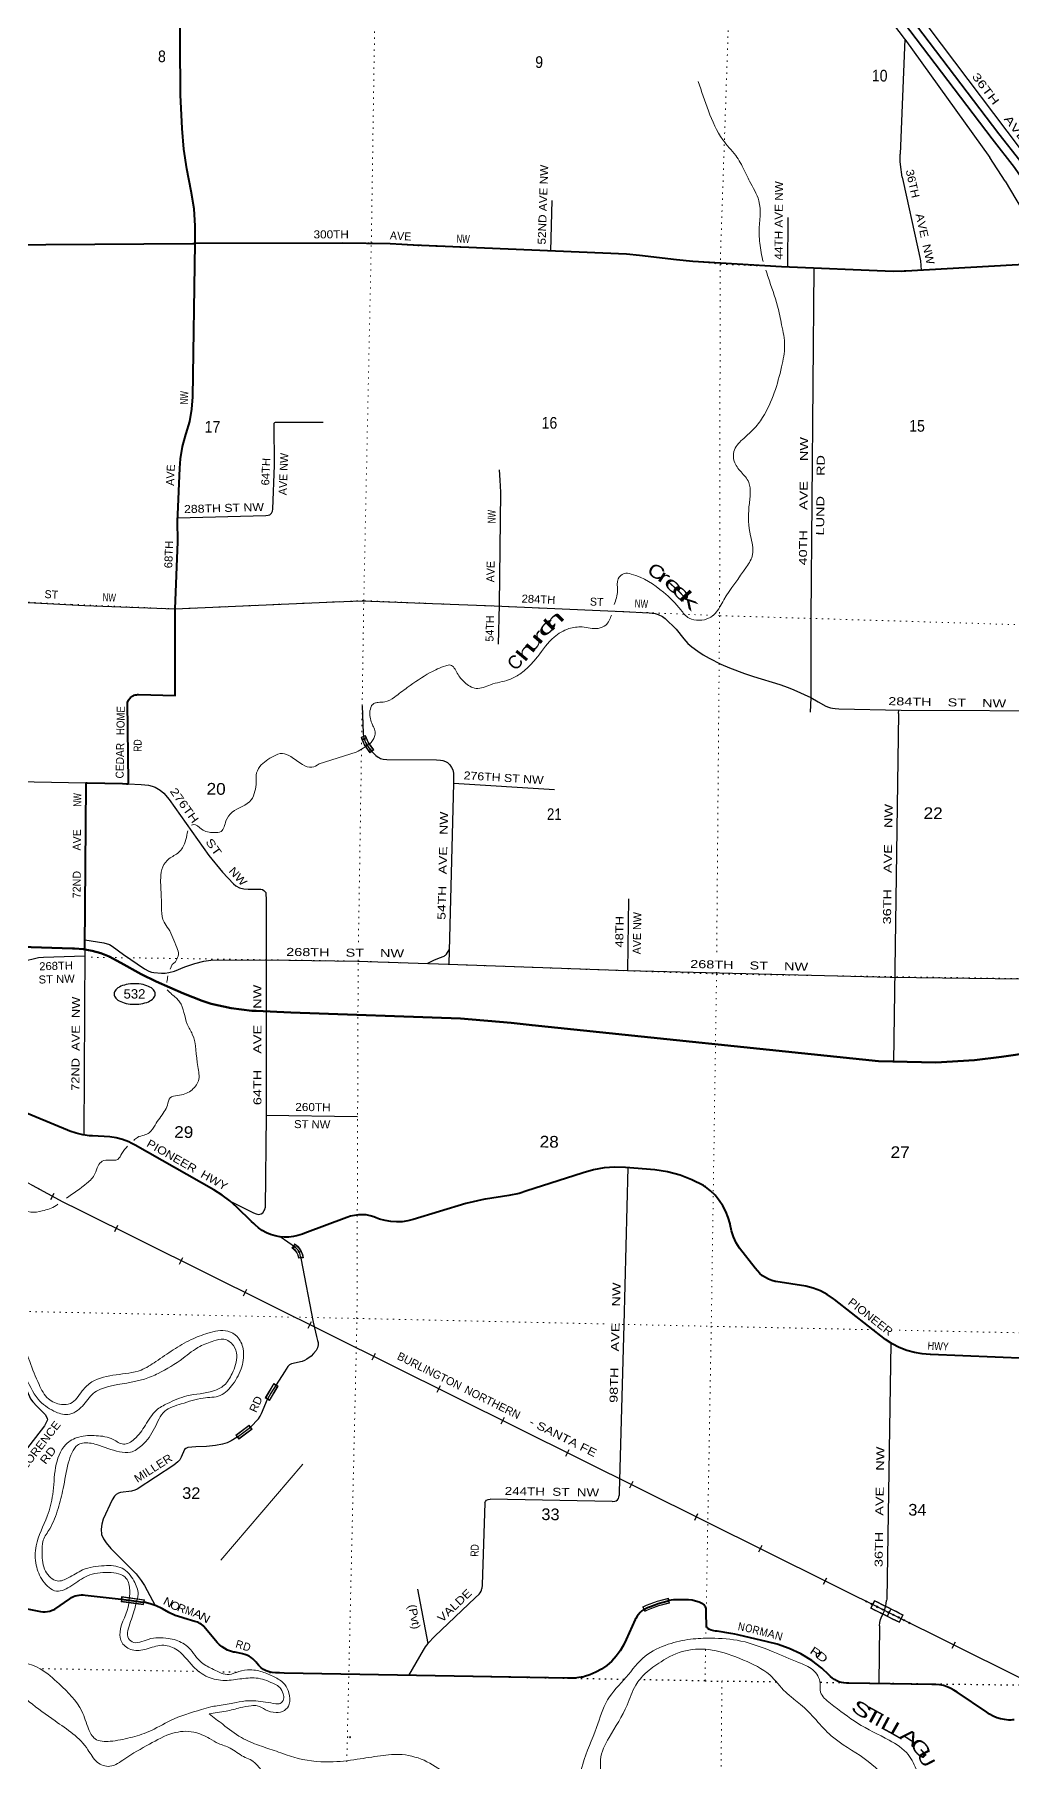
# Model space of a CAD drawing. Header units: feet. Extents: x -493433 to -244333, y 184684 to 373072.
# Drawn here: x -327211 to -312541, y 261953 to 287865 of the extents above; entities that cross this region are included whole.
import ezdxf

# ---------------------------------------------------------------- set-up
doc = ezdxf.new("R2010")
doc.units = ezdxf.units.FT
doc.header["$LTSCALE"] = 60
doc.header["$PDMODE"] = 32
doc.header["$PDSIZE"] = 30
doc.linetypes.add('DOTTED', pattern=[1.5, 0.3, -1.2])
for name, color, linetype, lineweight in [('17', 7, 'Continuous', 25), ('18', 7, 'Continuous', 35), ('23', 7, 'Continuous', 70), ('26', 7, 'Continuous', 40), ('27', 7, 'Continuous', 13), ('29', 7, 'Continuous', 25), ('30', 7, 'Continuous', 13), ('31', 7, 'Continuous', 13), ('34', 7, 'Continuous', 13), ('39', 7, 'Continuous', 13), ('41', 7, 'Continuous', 13), ('6', 7, 'DOTTED', 25), ('61', 7, 'Continuous', 13), ('7', 7, 'DOTTED', 13)]:
    doc.layers.add(name, color=color, linetype=linetype, lineweight=lineweight)

msp = doc.modelspace()

# ---------------------------------------------------------------- linework, layer by layer
at = {"layer": '17'}
for points in [[(-326018.8, 273477.91), (-326017.15, 273461.74), (-326012.14, 273445.73), (-326003.82, 273430.07), (-325992.26, 273414.92), (-325977.62, 273400.45), (-325960.03, 273386.82), (-325939.7, 273374.17), (-325916.85, 273362.65), (-325891.73, 273352.38), (-325864.61, 273343.47), (-325835.79, 273336.03), (-325805.59, 273330.13), (-325774.34, 273325.84), (-325742.38, 273323.21), (-325710.06, 273322.25), (-325677.73, 273323), (-325645.75, 273325.43), (-325614.47, 273329.51), (-325584.24, 273335.22), (-325555.37, 273342.47), (-325528.2, 273351.2), (-325503.01, 273361.31), (-325480.08, 273372.68), (-325459.67, 273385.2), (-325442, 273398.72), (-325427.26, 273413.09), (-325415.61, 273428.17), (-325407.18, 273443.78), (-325402.07, 273459.75), (-325400.32, 273475.91), (-325401.96, 273492.08), (-325406.97, 273508.09), (-325415.3, 273523.75), (-325426.85, 273538.9), (-325441.5, 273553.37), (-325459.09, 273567.01), (-325479.42, 273579.65), (-325502.27, 273591.17), (-325527.39, 273601.44), (-325554.51, 273610.35), (-325583.33, 273617.79), (-325613.53, 273623.69), (-325644.78, 273627.98), (-325676.74, 273630.62), (-325709.06, 273631.57), (-325741.39, 273630.82), (-325773.37, 273628.4), (-325804.65, 273624.31), (-325834.88, 273618.6)], [(-325834.88, 273618.6), (-325863.75, 273611.35), (-325890.92, 273602.62), (-325916.11, 273592.51), (-325939.03, 273581.14), (-325959.45, 273568.62), (-325977.12, 273555.1), (-325991.86, 273540.73), (-326003.51, 273525.65), (-326011.94, 273510.04), (-326017.05, 273494.07), (-326018.8, 273477.91)]]:
    msp.add_lwpolyline(points, dxfattribs=at)
at = {"layer": '18'}
for points in [[(-311784.63, 285083.74), (-312126.25, 285553.97), (-312367.6, 285896.54), (-312392.07, 285927.11), (-312410.76, 285950.46), (-312431.72, 285977.11), (-312747.44, 286378.5), (-315706.12, 290276.62), (-316615.56, 291456.41), (-316710.56, 291579.65)], [(-311895.91, 284946.83), (-312122.32, 285301.65), (-312508.97, 285873.13), (-312846.36, 286302.07), (-315805.41, 290200.68), (-316714.64, 291380.2), (-316745.11, 291416.13), (-316812.54, 291505.09)]]:
    msp.add_lwpolyline(points, dxfattribs=at)
at = {"layer": '23'}
for points in [[(-326455.32, 274144.94), (-326479.15, 274149.17), (-326613.68, 274158.74), (-326641.96, 274158.96), (-329899.77, 274262.35), (-329902.33, 274262.38)], [(-311625.78, 272700.37), (-312253.69, 272601.26), (-312703.83, 272536.42), (-313112.19, 272486.07), (-313690.32, 272449.54), (-314552.43, 272470.59), (-319746.72, 273008.29), (-320058.74, 273043.05), (-320822.07, 273108.17), (-323366.46, 273201.06), (-323886.49, 273222.62), (-323949.88, 273226.13), (-324259.29, 273262.9), (-324563.15, 273331.8), (-324695.29, 273372.79), (-324977.05, 273484.35), (-325387.59, 273664.41), (-325613.7, 273776.24), (-325915.06, 273943.58), (-326091.78, 274037.55), (-326216.76, 274088.24), (-326346.36, 274125.58), (-326455.32, 274144.94)]]:
    msp.add_lwpolyline(points, dxfattribs=at)
at = {"layer": '26'}
for points in [[(-324803.63, 284730.03), (-324803.5, 284738.49), (-324799.14, 284996.25), (-324815.83, 285250.55), (-324860.68, 285515.88), (-324928.25, 285853.7), (-324969.93, 286147.1), (-324998.25, 286458.35), (-325019.98, 286961.58), (-325041.35, 290108.38), (-324756.56, 295349.62), (-324755.02, 295377.86), (-324730.2, 295377.62), (-324452.89, 295374.93), (-321998.14, 295347.11), (-319888.96, 295334.28)], [(-327790.32, 284711.62), (-327780.58, 284711.41), (-324836.8, 284729.93), (-324803.63, 284730.03)], [(-325815.84, 277849.9), (-325800.56, 277882.75), (-325792.11, 277896.86), (-325782.22, 277910.01), (-325771.01, 277922.06), (-325758.61, 277932.87), (-325745.14, 277942.32), (-325730.76, 277950.32), (-325715.62, 277956.76), (-325699.89, 277961.59), (-325683.74, 277964.75), (-325667.35, 277966.2), (-325650.9, 277965.93), (-325099.84, 277955.72), (-325100.03, 279252.3), (-325062.85, 280257.41), (-325065.52, 280576.54), (-325063.95, 280669.42), (-325032.07, 281361.59), (-325027.56, 281434.3), (-325021.04, 281504.51), (-324990.64, 281687.12), (-324941.33, 281865.55), (-324935.43, 281882.46), (-324883.99, 282062.56), (-324851.66, 282247.05), (-324838.79, 282433.9), (-324803.63, 284730.03)], [(-311927.39, 284443.55), (-314142.72, 284316.63), (-314166.11, 284315.08), (-314331.17, 284313.99), (-316007.13, 284383.21), (-317336.74, 284463.66), (-317580.69, 284484.56), (-318137.49, 284552.56), (-318328.78, 284569.88), (-321526.07, 284707.33), (-321877.88, 284724.7), (-322589.21, 284736.53), (-324803.63, 284730.03)], [(-326455.32, 274144.94), (-326455.13, 274175.17), (-326439, 276619.78), (-326438.83, 276644.62), (-326421.48, 276644.26), (-325890.68, 276633.31), (-325829.38, 276629.14), (-325804.44, 276627.44), (-325803.96, 276655.99), (-325815.84, 277849.9)], [(-323526.9, 269833.51), (-323529.57, 269833.7), (-323603.12, 269848.87), (-323669.6, 269869.39), (-323733.57, 269896.75), (-323794.33, 269930.64), (-323851.21, 269970.7), (-323903.59, 270016.49), (-323922.9, 270036.02), (-323956.65, 270064.74), (-324178.73, 270279.79), (-324279.41, 270373.66), (-324396.27, 270462.29), (-324521.75, 270538.22), (-325704.04, 271211.01), (-325761.05, 271240.54), (-325799.03, 271258.85), (-325890, 271294.58), (-325984.21, 271320.61), (-326080.62, 271336.64), (-326341.43, 271347.57), (-326385.47, 271350.16), (-326486.2, 271363.72), (-326584.97, 271387.74), (-326680.68, 271421.94), (-326714.4, 271434.35), (-329189.61, 272458.64)], [(-312315.25, 268008.56), (-313772.22, 268073.09), (-313773.82, 268073.1), (-313893.22, 268080.06), (-314011.24, 268099.46), (-314126.59, 268131.09), (-314237.99, 268174.61), (-314344.24, 268229.53), (-314444.17, 268295.25), (-315208.3, 268893.37), (-315225.04, 268906.14), (-315320.72, 268970.16), (-315422.56, 269023.82), (-315529.46, 269066.55), (-315640.23, 269097.86), (-316092.07, 269163.43), (-316098.57, 269164.84), (-316149.6, 269179.11), (-316198.85, 269198.62), (-316245.8, 269223.18), (-316289.92, 269252.51), (-316330.73, 269286.29), (-316367.79, 269324.15), (-316400.69, 269365.68), (-316634.74, 269664.35), (-316683.88, 269747.39), (-316724.08, 269835.11), (-316754.88, 269926.55), (-316775.96, 270020.71), (-316777.4, 270029.48), (-316803.73, 270123.66), (-316839.76, 270214.57), (-316885.09, 270301.21), (-316939.23, 270382.64), (-317001.59, 270457.96), (-317071.48, 270526.36), (-317148.13, 270587.07), (-317155.4, 270592.18), (-317177.44, 270605.03), (-317348.71, 270691.65), (-317528.1, 270759.91), (-317713.63, 270809.03), (-317903.29, 270838.49), (-318346.16, 270877.16), (-318507.28, 270882.11), (-318668.03, 270870.2), (-318826.65, 270841.54), (-318981.41, 270796.46), (-318996.43, 270791.13), (-319824.45, 270522.9), (-319940.74, 270486.79), (-320094.76, 270454.24), (-320444.63, 270400.75), (-320454.86, 270399.11)], [(-320454.86, 270399.11), (-320740.72, 270332.84), (-321530.29, 270094.76), (-321613.04, 270073.94), (-321697.51, 270061.88), (-321782.77, 270058.72), (-321867.9, 270064.49), (-321951.96, 270079.12), (-322034.04, 270102.46), (-322085.05, 270121.83), (-322121.39, 270135.97), (-322177.9, 270152.47), (-322235.83, 270162.98), (-322294.54, 270167.37), (-322353.39, 270165.59), (-322411.73, 270157.68), (-322468.92, 270143.71), (-322524.34, 270123.84), (-323155.18, 269888.58), (-323193.24, 269876.41), (-323259.09, 269853.94), (-323326.92, 269838.47), (-323396, 269830.18), (-323465.56, 269829.15), (-323526.9, 269833.51)], [(-327991.64, 264385.2), (-327964.01, 264383.1), (-327119.45, 264217.13), (-327084.59, 264213.3), (-327049.52, 264213.13), (-327014.62, 264216.62), (-326980.28, 264223.75), (-326946.87, 264234.42), (-326914.76, 264248.53), (-326909.25, 264251.37), (-326681.7, 264408.09), (-326656.2, 264425.03), (-326629.06, 264439.21), (-326600.59, 264450.47), (-326571.1, 264458.7), (-326540.91, 264463.8), (-326510.36, 264465.71), (-326479.77, 264464.42), (-326449.63, 264459.97), (-325910.1, 264399.88)], [(-325910.1, 264399.88), (-325680.8, 264370.12), (-325621.1, 264362.77), (-325568.4, 264354.94)], [(-318071.69, 264245.8), (-318100.67, 264224.59), (-318127.27, 264200.45), (-318151.21, 264173.67), (-318172.22, 264144.54), (-318190.06, 264113.37), (-318198.73, 264094.85), (-318333.95, 263799.13), (-318375.11, 263709.8), (-318425.38, 263625.26), (-318484.21, 263546.43), (-318550.96, 263474.19), (-318624.9, 263409.32), (-318705.21, 263352.53), (-318791.01, 263304.45), (-318881.38, 263265.61), (-318958.91, 263241.51), (-318983.81, 263234.3), (-319008.91, 263229.54), (-319009.04, 263229.52), (-319112.66, 263216.82), (-319217.04, 263215.01), (-323467.8, 263292.95), (-323534.78, 263296.37), (-323560.09, 263297.67), (-323584.78, 263298.13), (-323597.42, 263298.37), (-323644.2, 263303.69), (-323690.17, 263313.86), (-323734.82, 263328.79), (-323777.66, 263348.3), (-323809.34, 263372.59), (-323844.61, 263405.42), (-323876.26, 263441.76), (-323887.84, 263457.46), (-323910.66, 263483.61), (-323936.09, 263507.24), (-323963.86, 263528.08), (-323993.64, 263545.9), (-324025.13, 263560.51), (-324057.97, 263571.75), (-324091.81, 263579.49), (-324203.26, 263604.55), (-324224.03, 263608.41), (-324270.44, 263620.69), (-324315.31, 263637.76), (-324358.15, 263659.43), (-324398.48, 263685.46), (-324435.88, 263715.56), (-324469.93, 263749.4), (-324671.67, 263993.11), (-324678.5, 264000.57), (-324694.06, 264015.11), (-324711.06, 264027.95), (-324729.3, 264038.94), (-324748.59, 264047.96), (-324768.72, 264054.91), (-324808.95, 264068.69), (-324972.66, 264117.44), (-324999.7, 264124.52), (-325100.8, 264158.28), (-325197.82, 264202.42), (-325289.69, 264256.45), (-325300.94, 264262.55), (-325386.7, 264302.65), (-325476.18, 264333.56), (-325568.4, 264354.94)], [(-318071.69, 264245.8), (-318017.46, 264275.44), (-317972.46, 264293.82), (-317905.41, 264318.63), (-317854.89, 264336.1), (-317778.66, 264359.07), (-317728.15, 264372.86), (-317693.58, 264379.62)], [(-317453.33, 264392.51), (-317549.75, 264392.96), (-317556.84, 264393.05), (-317625.56, 264389.92), (-317693.58, 264379.62)], [(-312516.3, 262591.7), (-312541.16, 262589.65), (-312566.3, 262589.37), (-312601.12, 262588.99), (-312660.69, 262594.59), (-312719.34, 262606.39), (-312776.43, 262624.25), (-312831.35, 262647.98), (-312883.48, 262677.32), (-312927.1, 262707.91), (-313371.07, 263005.76), (-313396.23, 263022.63), (-313421.07, 263038.62), (-313464.59, 263063.68), (-313518.76, 263087.74), (-313575.16, 263106), (-313633.15, 263118.26), (-313692.11, 263124.39), (-313751.39, 263124.33), (-314994.19, 263142.21), (-315032.01, 263141.49), (-315069.69, 263144.73), (-315106.83, 263151.89), (-315143.02, 263162.89), (-315177.86, 263177.62), (-315210.97, 263195.9), (-315241.99, 263217.55), (-315270.57, 263242.32), (-315277.2, 263248.86), (-315294.52, 263265.48), (-315400.11, 263367.21), (-315552.73, 263482.52), (-315716.56, 263581.25), (-315889.82, 263662.3), (-316070.6, 263724.81), (-316215.47, 263760.21), (-316662.35, 263867.72), (-316704.11, 263878.51), (-316767.33, 263889.04), (-316971.72, 263920.2), (-316996.9, 263924.04), (-317021.72, 263929.17), (-317059.18, 263938.49), (-317084.16, 263944.7), (-317109.18, 263963.24), (-317111.16, 263965.27), (-317116.68, 263972.28), (-317121.43, 263979.82), (-317125.37, 263987.82), (-317128.45, 263996.19), (-317130.64, 264004.84), (-317131.92, 264013.66), (-317132.26, 264022.57), (-317133.36, 264165.64), (-317134.31, 264237.72), (-317134.64, 264262.76), (-317145.04, 264287.72), (-317147.19, 264291.66), (-317153.81, 264301.27), (-317161.4, 264310.13), (-317169.88, 264318.16), (-317179.15, 264325.25), (-317189.11, 264331.33), (-317199.65, 264336.34), (-317242.67, 264355.93), (-317293.6, 264373.32), (-317346.08, 264385.29), (-317399.51, 264391.71), (-317453.33, 264392.51)]]:
    msp.add_lwpolyline(points, dxfattribs=at)
at = {"layer": '29'}
for p, q in [((-314154.88, 287795.71), (-314224.61, 286072.87)), ((-314154.88, 287795.71), (-312882.45, 286020.6)), ((-312647.77, 285664.2), (-312882.45, 286020.6)), ((-312647.77, 285664.2), (-311927.39, 284443.55)), ((-319448.54, 285374.17), (-319473.38, 284621.29)), ((-315911.57, 285119.26), (-315915.98, 284381)), ((-323578.73, 282053.03), (-322880.64, 282054.75)), ((-315567.58, 277917.9), (-315573.21, 277702.7)), ((-314248.59, 277684.01), (-314323.15, 272459.05)), ((-314248.59, 277684.01), (-314247.4, 277736.48)), ((-322300.54, 277295.25), (-322229.42, 277319.06)), ((-327724.83, 276671.15), (-326446.48, 276644.78)), ((-320924.63, 276636.86), (-320993.61, 273928)), ((-320924.63, 276636.86), (-319409.03, 276543.94)), ((-318298.89, 274902.87), (-318313.38, 273826.09)), ((-326455.29, 274150.17), (-326473.68, 271362.03)), ((-323739.79, 271658.17), (-322366.01, 271642.24)), ((-324172.94, 266832.27), (-323969.64, 266981.89)), ((-318547.7, 265868.18), (-320377.04, 265900.35)), ((-321466.22, 264550.37), (-321309.02, 263737.67)), ((-314534.99, 264004.17), (-314544.71, 263138.1))]:
    msp.add_line(p, q, dxfattribs=at)
for points in [[(-316918.16, 291427.86), (-316878.56, 291375.78), (-314163.98, 287808.41), (-314154.88, 287795.71)], [(-314007.94, 288249.37), (-312026.97, 285623.97), (-311813.58, 285348.49)], [(-314194.48, 285726.05), (-314221.65, 285915.46), (-314223.79, 285962.4), (-314224.61, 286072.87)], [(-314194.48, 285726.05), (-314182.16, 285661.94), (-313962.81, 284680.83), (-313952.78, 284638.1)], [(-313952.78, 284638.1), (-313928.44, 284521.15), (-313922.04, 284469.94), (-313908.99, 284330.59)], [(-315521.78, 284366.21), (-315567.41, 279119.52), (-315567.58, 277917.9)], [(-323637.98, 280747.65), (-323611.56, 281406.55), (-323618.49, 282026.65)], [(-323618.49, 282026.65), (-323614.59, 282039.8), (-323604.99, 282047.26), (-323594.33, 282051.53), (-323578.73, 282053.03)], [(-320238.85, 281336.15), (-320231.4, 281180.52), (-320222.28, 281004.67), (-320240.83, 279312.6), (-320256.82, 278725.18)], [(-325064.64, 280615.58), (-323739.26, 280653.38), (-323706.8, 280655.93)], [(-323706.8, 280655.93), (-323681.24, 280665.23), (-323658.85, 280687.63), (-323642.85, 280715.37), (-323637.98, 280747.65)], [(-329076.63, 279397.12), (-327783.33, 279375.11), (-326454.38, 279303.17), (-325106.08, 279252.4), (-322711.38, 279359.7), (-322295.33, 279372.91), (-320318.5, 279300.26), (-318385.7, 279213.31), (-317990.54, 279195.02)], [(-317990.54, 279195.02), (-317903.17, 279184.48), (-317856.25, 279169.54), (-317790.14, 279139.67), (-317749.62, 279107.67), (-317587.54, 278949.78), (-317470.25, 278802.56), (-317408.4, 278734.28), (-317350.82, 278685.21), (-317261.25, 278616.93), (-317180.21, 278565.73), (-317092.77, 278514.52), (-316917.9, 278424.91), (-316787.81, 278369.43), (-316560.13, 278281.81)], [(-316560.13, 278281.81), (-316423.3, 278237.13), (-316029.92, 278116.99)], [(-316029.92, 278116.99), (-315904.37, 278074.46), (-315819.06, 278040.32), (-315565.28, 277922.97), (-315456.52, 277858.96), (-315341.35, 277794.95), (-315299.24, 277776.28), (-315270.45, 277767.75), (-315241.66, 277761.35), (-315201.14, 277758.15), (-315145.26, 277755.01)], [(-322295.44, 277798.77), (-322283.55, 277386.55), (-322276.57, 277337.6), (-322263.73, 277291.04), (-322245.12, 277247.29), (-322217.16, 277200.67), (-322193.86, 277170.38), (-322155.42, 277120.85), (-322090.19, 277055.59), (-322057.58, 277029.37), (-322037.77, 277017.72), (-322020.3, 277008.98), (-321979.53, 277000.24), (-321927.12, 276995), (-321179.3, 276988), (-321122.22, 276985.67), (-321083.78, 276978.68), (-321046.5, 276964.69), (-321016.22, 276948.38), (-320980.11, 276915.75), (-320957.98, 276876.13), (-320938.17, 276837.67), (-320927.69, 276789.9), (-320924.63, 276636.86)], [(-315145.26, 277755.01), (-314209.41, 277735.7), (-311553.77, 277724.08)], [(-325804.44, 276627.44), (-325612.64, 276620.85), (-325500.82, 276608.03), (-325444.91, 276595.21), (-325402.97, 276576.57), (-325328.42, 276533.45), (-325272.51, 276488), (-325193.3, 276393.61), (-324596.91, 275554.57), (-324391.9, 275302.86), (-324224.17, 275130.39), (-324189.22, 275101.25), (-324135.64, 275069.79), (-324072.74, 275055.81), (-324005.18, 275051.15), (-323818.81, 275051.15), (-323790.85, 275041.82), (-323770.38, 275027.27), (-323754.07, 275013.28), (-323741.93, 274999.87), (-323739.6, 274976.57), (-323735.99, 274901.57)], [(-323735.99, 274901.57), (-323737.77, 271658.14), (-323752.63, 270272.34)], [(-326455.86, 274287.21), (-326171.79, 274241.86), (-326085.6, 274217.39), (-326045.99, 274195.25), (-325878.25, 274069.39), (-325561.42, 273854.97), (-325498.52, 273821.17), (-325454.25, 273804.86), (-325421.63, 273799.03), (-325305.15, 273788.54), (-325253.9, 273788.54), (-325197.98, 273799.03), (-325109.46, 273821.17), (-324955.7, 273882.93), (-324808.93, 273935.38), (-324671.47, 273971.5), (-324568.97, 273986.65), (-324457.14, 273990.15), (-323739.18, 273983.26)], [(-329768.66, 273820.39), (-329705.93, 273874.77), (-329677.97, 273889.93), (-329640.7, 273902.74), (-329581.79, 273905.01), (-328111.04, 273853.55), (-327823.54, 273857.3), (-327695.4, 273868.93), (-327639.49, 273878.26), (-327571.93, 273899.25), (-327366.92, 273969.17), (-327315.66, 273985.47), (-327231.8, 274006.46), (-327150.26, 274022.76), (-327078.04, 274029.77), (-326456.69, 274047.11)], [(-308245.65, 273641.94), (-308547.62, 273643.56), (-311618.53, 273690.14), (-314373.84, 273725.51), (-318315.45, 273822.07), (-321001.64, 273921.82), (-322358.92, 273965.82), (-323739.18, 273983.26)], [(-321319.2, 273932.18), (-321252.65, 273970.33), (-321223.53, 273985.48), (-321137.33, 274019.27), (-321067.44, 274046.08), (-321054.63, 274053.07), (-321044.14, 274061.23), (-321031.33, 274076.38), (-320988.75, 274138.32)], [(-318312.37, 270875.98), (-318372.77, 268514.75), (-318438.79, 266004.03), (-318439.43, 265956.58)], [(-324265.84, 270364.61), (-323928.29, 270195.24), (-323884.02, 270178.92), (-323844.42, 270171.93), (-323811.8, 270178.92), (-323788.51, 270195.24), (-323765.21, 270227.86), (-323758.22, 270244.18), (-323752.63, 270272.34)], [(-323215.66, 269516.66), (-323232.75, 269589.77), (-323243.23, 269614.83), (-323258.38, 269636.39), (-323277.02, 269656.78), (-323295.66, 269673.68), (-323526.9, 269833.51)], [(-323215.66, 269516.66), (-323030.05, 268557.41), (-322980.62, 268338.54), (-322964.05, 268283.16)], [(-322964.05, 268283.16), (-322956.68, 268249.02), (-322956.68, 268216.39), (-322968.32, 268169.78), (-322986.96, 268132.48), (-323026.57, 268085.87), (-323061.51, 268043.91), (-323124.42, 267999.63), (-323161.69, 267978.65), (-323194.31, 267967), (-323355.06, 267932.04), (-323387.68, 267913.39), (-323413.3, 267890.09), (-323459.9, 267810.84), (-323586.69, 267615.11)], [(-314367.75, 268238.03), (-314427.01, 264403.86), (-314428.23, 264382.4)], [(-327780.85, 267938.53), (-327579.99, 267888.34), (-327559.03, 267882.51), (-327526.41, 267866.19), (-327507.77, 267849.87), (-327486.8, 267823.08), (-327393.62, 267683.24), (-327272.47, 267408.21), (-327237.53, 267360.42), (-327179.28, 267296.33), (-327086.09, 267207.77), (-327046.49, 267164.64), (-327020.86, 267109.88), (-327018.53, 267092.39), (-327025.52, 267069.08), (-327062.8, 267002.66), (-327624.36, 266276.86)], [(-323586.69, 267615.11), (-323664.13, 267491.11), (-323715.73, 267399.15)], [(-323969.64, 266981.89), (-323853.62, 267105.8), (-323824.49, 267147.16), (-323804.7, 267185.04), (-323715.73, 267399.15)], [(-324172.94, 266832.27), (-324262.46, 266774.24), (-324320.7, 266747.44), (-324392.93, 266727.62), (-324497.76, 266705.49), (-324630.56, 266690.33), (-324793.64, 266685.67), (-324910.13, 266676.35), (-324940.41, 266663.53), (-324961.38, 266643.72), (-325012.64, 266531.84), (-325033.6, 266493.39), (-325059.23, 266461.92), (-325119.81, 266410.64), (-325669.62, 266051.71), (-325704.56, 266037.73), (-325758.15, 266023.74), (-325921.23, 266000.43), (-325951.51, 265991.11), (-325986.47, 265972.46), (-326012.08, 265944.5), (-326047.04, 265893.22), (-326182.16, 265599.54), (-326203.11, 265528.46), (-326210.12, 265450.38), (-326205.44, 265369.97), (-326177.51, 265305.87), (-326137.88, 265246.44), (-326065.68, 265161.36), (-325688.26, 264783.78), (-325611.36, 264683.57), (-325562.46, 264606.65), (-325402.61, 264308.15)], [(-320458.04, 265845.35), (-320447.39, 265867.09), (-320429.92, 265884.57), (-320406.62, 265896.23), (-320377.04, 265900.35)], [(-318547.7, 265868.18), (-318505.51, 265871.18), (-318483.38, 265877.01), (-318463.58, 265892.16), (-318451.93, 265910.81), (-318443.77, 265929.45), (-318439.43, 265956.58)], [(-320458.04, 265845.35), (-320494.3, 264614.46), (-320501.07, 264563.62)], [(-320543.24, 264477.39), (-320524.27, 264498.32), (-320512.62, 264519.3), (-320506.79, 264534.45), (-320501.07, 264563.62)], [(-320543.24, 264477.39), (-320599.66, 264419.84), (-321206.23, 263846.33)], [(-314534.98, 264004.17), (-314530.87, 264050.23), (-314521.55, 264095.69), (-314511.06, 264122.49), (-314480.78, 264185.42), (-314466.8, 264218.05), (-314441.17, 264306.62), (-314434.18, 264338.09), (-314428.23, 264382.4)], [(-321206.23, 263846.33), (-321309.02, 263737.67), (-321349.01, 263684.88), (-321379.3, 263638.26), (-321599.31, 263256.99)]]:
    msp.add_lwpolyline(points, dxfattribs=at)
at = {"layer": '29', "linetype": 'DOTTED', "lineweight": 100}
for centre, radius, start, end in [((-321783.32, 277466.03), 507.53, 198.18844, 223.74173), ((-323455.14, 269493.56), 241.02, 5.22169, 58.37216)]:
    msp.add_arc(centre, radius, start, end, dxfattribs=at)
at = {"layer": '29'}
msp.add_arc((-315312.91, 264516.07), 894.77, 334.73509, 337.54071, dxfattribs=at)
at = {"layer": '31'}
for p, q in [((-322312.45, 277330.81), (-322244.49, 277353.56)), ((-322300.36, 277294.7), (-322312.45, 277330.81)), ((-322302.32, 277325.76), (-322248.97, 277343.62)), ((-322223.05, 277216.71), (-322223.37, 277216.48)), ((-322119.97, 277136.67), (-322181.05, 277093.15)), ((-323348.5, 269667.25), (-323308.81, 269730.89)), ((-323337.84, 269669.22), (-323306.38, 269719.66)), ((-323179.01, 269521.27), (-323253.58, 269513.28)), ((-323187.6, 269528.39), (-323246.61, 269522.07)), ((-323749.26, 267418.63), (-323623.67, 267634.79)), ((-323623.67, 267634.79), (-323558.82, 267597.12)), ((-324192.6, 266860.78), (-323992.83, 267011.08)), ((-323992.83, 267011.08), (-323947.74, 266951.15))]:
    msp.add_line(p, q, dxfattribs=at)
for points in [[(-322179.18, 277104.3), (-322259.44, 277216.92), (-322292.89, 277297.58), (-322302.32, 277325.76)], [(-322181.05, 277093.15), (-322266.48, 277213.02), (-322300.24, 277294.43)], [(-322248.97, 277343.62), (-322207.65, 277245.91), (-322131.12, 277138.54), (-322179.18, 277104.3)], [(-322119.97, 277136.67), (-322200.62, 277249.84), (-322244.49, 277353.56)], [(-323558.82, 267597.12), (-323684.41, 267380.95), (-323749.26, 267418.63)], [(-323947.74, 266951.15), (-324147.51, 266800.84), (-324192.6, 266860.78)]]:
    msp.add_lwpolyline(points, dxfattribs=at)
for points in [[(-323738.32, 267421.52), (-323620.77, 267623.85), (-323569.75, 267594.22), (-323687.3, 267391.88)], [(-324181.39, 266859.19), (-323994.41, 266999.87), (-323958.94, 266952.73), (-324145.92, 266812.04)]]:
    msp.add_lwpolyline(points, close=True, dxfattribs=at)
at = {"layer": '31', "linetype": 'DOTTED', "lineweight": 100}
msp.add_arc((-321777.26, 277468.75), 514.31, 198.38555, 223.4707, dxfattribs=at)
at = {"layer": '31'}
for centre, radius, start, end in [((-323453.92, 269495.39), 201.02, 5.22176, 58.37226), ((-323453.92, 269495.39), 209.02, 7.33324, 56.26467), ((-323453.62, 269495.7), 276.02, 5.22181, 58.37233), ((-323453.62, 269495.7), 268.02, 7.00633, 56.67721)]:
    msp.add_arc(centre, radius, start, end, dxfattribs=at)
msp.add_point((-323337.84, 269669.22), dxfattribs=at)
at = {"layer": '34', "lineweight": 25}
for p, q in [((-326968.67, 270393.69), (-326917.22, 270491.6)), ((-326008.8, 269913.18), (-325959.56, 270012.23)), ((-325037.66, 269427.56), (-324988.42, 269526.61)), ((-324076.35, 268952.65), (-324027.12, 269051.7)), ((-323105.21, 268467.03), (-323055.98, 268566.07)), ((-322143.91, 267992.12), (-322094.67, 268091.17)), ((-321172.77, 267506.49), (-321123.53, 267605.54)), ((-320211.46, 267031.59), (-320162.23, 267130.64)), ((-319240.32, 266545.96), (-319191.09, 266645.01)), ((-318279.02, 266071.06), (-318229.78, 266170.11)), ((-317307.87, 265585.43), (-317258.64, 265684.48)), ((-316346.57, 265110.53), (-316297.34, 265209.58)), ((-315375.43, 264624.9), (-315326.2, 264723.95)), ((-314414.13, 264150), (-314364.89, 264249.05)), ((-313442.98, 263664.37), (-313393.75, 263763.42))]:
    msp.add_line(p, q, dxfattribs=at)
at = {"layer": '34'}
for p, q in [((-324418.69, 264986.62), (-323185.17, 266427.89)), ((-314669.26, 264265.64), (-314610.88, 264382.39)), ((-314658.49, 264269.28), (-314607.26, 264371.73)), ((-314658.67, 264269.37), (-314658.49, 264269.28)), ((-314188.94, 264162.57), (-314240.17, 264060.12)), ((-314236.63, 264049.33), (-314178.25, 264166.07))]:
    msp.add_line(p, q, dxfattribs=at)
at = {"layer": '34', "lineweight": 25}
msp.add_lwpolyline([(-327245.6, 270610.73), (-327016.32, 270483.36), (-326785.11, 270361.84), (-326552.75, 270244.9), (-326540.43, 270238.4), (-311541.75, 262783.24)], dxfattribs=at)
at = {"layer": '34'}
msp.add_lwpolyline([(-326540.94, 270237.43), (-311542.87, 262782.57), (-311542.9, 262780.55), (-311138.7, 262575.23), (-311043.87, 262522.62)], dxfattribs=at)
for centre, radius, start, end in [((-319916.79, 283655.79), 14964.35, 237.67432, 243.72613), ((5180648.15, 11254401.6), 12287326.47, 243.43391, 243.43616), ((5180648.15, 11254401.6), 12287334.47, 243.43395, 243.43613), ((5180646.93, 11254401.6), 12287456.47, 243.43392, 243.43617), ((5180646.93, 11254401.6), 12287448.47, 243.43395, 243.43613)]:
    msp.add_arc(centre, radius, start, end, dxfattribs=at)
at = {"layer": '34', "linetype": 'DOTTED', "lineweight": 100}
msp.add_arc((5180647.54, 11254401.6), 12287393.7, 243.4334, 243.43714, dxfattribs=at)
at = {"layer": '39'}
for p, q in [((-322943.2, 276926.74), (-322385.18, 277104.13)), ((-325144.59, 273916.99), (-325177.42, 273850.73)), ((-325144.59, 273916.99), (-325095.53, 273961.14))]:
    msp.add_line(p, q, dxfattribs=at)
for points in [[(-317254.44, 287159.19), (-317100.53, 286720.4), (-316886.07, 286284.64), (-316692.38, 286051.18), (-316564.99, 285832.97), (-316487.12, 285668.08), (-316344.89, 285372.88), (-316340.66, 284908.31), (-316317.11, 284631.24), (-316289.19, 284493.45), (-316279.29, 284461.26)], [(-316238.59, 284331.17), (-316204.99, 284225.46), (-316065.1, 283792.97), (-316003.31, 283511.22), (-315958.21, 283197.44), (-316003.86, 282883.15), (-316113.31, 282493.19), (-316288.98, 282122.5), (-316429.19, 281941.06), (-316593.07, 281790.31), (-316719.1, 281612.68), (-316715.54, 281465.19), (-316611.35, 281305.93), (-316497.05, 281148.52), (-316473.61, 280984.54), (-316493.19, 280780.89), (-316470.29, 280346.31), (-316438.68, 280069.11), (-316530.6, 279880.8), (-316871.73, 279385.65), (-317002.2, 279183.85), (-317088.04, 279116.62), (-317241.91, 279080.81), (-317392.64, 279111.6), (-317515.56, 279236.84), (-317775.26, 279501.7), (-318258.68, 279774.32), (-318367.45, 279782.2), (-318453.49, 279702.85), (-318466.58, 279525.35), (-318515.38, 279317.99)], [(-318555.31, 279158.46), (-318642.7, 279009.26), (-318754.44, 278960.64), (-318998.12, 278980.86), (-319194.16, 278955.86), (-319416.1, 278830.31), (-319662.28, 278539.22), (-319766.63, 278418.03), (-319931.58, 278273.28), (-320092.42, 278191.3), (-320369.99, 278115.15), (-320586.71, 278060.2), (-320762.62, 278151.99), (-320869.24, 278287.06), (-320972.02, 278409.95), (-321042.79, 278399.01), (-321276.46, 278295.87), (-321619.02, 278073.38), (-321813.05, 277929.19), (-321957.46, 277856.88), (-322058.4, 277850.48), (-322109.04, 277837.19), (-322149.75, 277806.61), (-322157.88, 277796.67)], [(-322250.79, 277184.45), (-322163.69, 277249.13), (-322122.09, 277309.21), (-322102.45, 277371.61), (-322109.38, 277447.86), (-322142.89, 277514.87), (-322171.78, 277604.99), (-322182.17, 277698.58), (-322157.88, 277796.67)], [(-322943.2, 276926.74), (-323049.87, 276877.1), (-323193.14, 276918.69), (-323368.76, 277038.85), (-323493.54, 277085.07), (-323622.95, 277043.47), (-323830.92, 276886.34), (-323886.37, 276756.94), (-323886.37, 276650.64), (-323904.86, 276516.62), (-323960.32, 276387.21), (-324246.86, 276202.35), (-324339.29, 276072.95), (-324413.23, 275915.81), (-324519.53, 275897.33), (-324704.39, 275948.16), (-324828.24, 276016.88), (-324855.49, 276006.5)], [(-322385.18, 277104.13), (-322280.38, 277162.48), (-322250.79, 277184.45)], [(-324913.57, 275924.59), (-324990.93, 275670.87), (-325046.39, 275601.55), (-325194.28, 275504.49), (-325286.71, 275384.33), (-325319.06, 275217.96), (-325309.82, 274936.04), (-325305.19, 274732.69), (-325268.22, 274552.45), (-325203.52, 274455.4), (-325078.74, 274173.49), (-325051.01, 274067.19), (-325087.98, 273979.38), (-325095.53, 273961.14)], [(-325212.78, 273749.72), (-325224.32, 273658.18), (-325224.94, 273651.79)], [(-325223.98, 273541.02), (-325149.51, 273471.96), (-325034.83, 273358.94), (-324919.29, 273023.87), (-324844.19, 272873.67), (-324763.32, 272388.41), (-324751.76, 272175.82), (-324797.98, 272094.94), (-324867.3, 272025.62), (-325063.72, 271956.29), (-325178.1, 271921.63), (-325218.54, 271811.87), (-325264.76, 271713.66), (-325403.4, 271511.47), (-325490.06, 271395.93), (-325565.16, 271361.27), (-325669.14, 271326.6), (-325723.12, 271282.44)], [(-326860.94, 270324.07), (-326886.92, 270305.24), (-327094.89, 270224.36), (-327268.2, 270207.03), (-327412.63, 270282.13), (-327470.39, 270409.22), (-327545.5, 270478.55), (-327688.76, 270518.99), (-327815.86, 270628.75), (-328081.6, 270761.62), (-328249.13, 270796.28), (-328439.77, 270865.6), (-328607.3, 270963.81), (-328786.38, 270968.43), (-328981.65, 270997.32), (-329166.51, 271026.2), (-329432.25, 270997.32), (-329634.44, 270991.54), (-329911.73, 271031.98), (-330027.27, 271089.75), (-330125.48, 271118.63), (-330314.97, 271118.63), (-330521.11, 271086.48)], [(-325816.25, 271195.93), (-325900.22, 271083.97), (-325963.77, 270997.32), (-326085.08, 270985.76), (-326194.84, 270968.43), (-326258.39, 270900.27), (-326304.61, 270778.95), (-326424.77, 270640.3), (-326733.74, 270416.3)], [(-327633.3, 269157.94), (-327537.41, 268980.01), (-327428.8, 268484.34), (-327283.22, 267964.42), (-327143.42, 267621.27), (-327003.62, 267405.21), (-326807.2, 267323.18), (-326673.18, 267335.89), (-326495.25, 267525.37), (-326349.67, 267659.4), (-325988.03, 267766.85), (-325613.68, 267837.33), (-325390.69, 267964.42), (-325130.73, 268141.19), (-324863.83, 268293.7), (-324609.65, 268389.6), (-324311.56, 268420.8), (-324171.76, 268338.77), (-324082.79, 268153.9), (-324102.43, 267888.16), (-324235.3, 267627.04), (-324425.94, 267456.05), (-324680.13, 267417.92), (-325010.57, 267328.95), (-325257.82, 267221.5), (-325410.33, 266967.32), (-325600.97, 266707.35), (-325771.97, 266605.68), (-325937.19, 266611.46), (-326280.34, 266720.06), (-326493.42, 266740.52), (-326566.84, 266711.38), (-326647.76, 266598.75), (-326705.53, 266440.46), (-326781.78, 266059.18), (-326858.04, 265761.09), (-326983.98, 265456.07), (-327079.87, 265285.07), (-327098.36, 265087.5), (-327047.52, 264821.76), (-326870.75, 264675.02), (-326705.53, 264720.08), (-326489.47, 264840.24), (-326165.96, 264903.79), (-325899.06, 264865.66), (-325721.13, 264675.02), (-325657.59, 264478.61), (-325691.53, 264333.36)], [(-327669.12, 268937.26), (-327611.35, 268529.4), (-327491.19, 268077.65), (-327358.32, 267766.85), (-327154.97, 267399.43), (-326920.43, 267221.5), (-326710.15, 267170.67), (-326494.09, 267297.76), (-326330.02, 267487.24), (-326101.26, 267588.92), (-325561.69, 267703.3), (-325358.34, 267786.49), (-324984, 268015.26), (-324729.81, 268192.03), (-324520.68, 268275.22), (-324373.95, 268300.64), (-324228.37, 268204.74), (-324177.53, 268059.16), (-324246.86, 267786.49), (-324368.17, 267608.56), (-324526.46, 267525.37), (-324926.23, 267449.11), (-325218.54, 267335.89), (-325383.76, 267234.21), (-325548.98, 267011.22), (-325714.2, 266802.1), (-325878.27, 266725.84), (-326030.78, 266796.32), (-326284.96, 266852.93), (-326544.93, 266833.29), (-326742.5, 266720.06), (-326895.01, 266376.91), (-326938.92, 265970.22), (-327020.95, 265646.71), (-327186.17, 265201.88), (-327186.17, 264910.72), (-327084.49, 264675.02), (-326882.3, 264522.51), (-326653.53, 264605.7), (-326417.83, 264751.28), (-326101.26, 264802.12), (-325834.36, 264713.15), (-325783.53, 264535.22), (-325795.74, 264346.37)], [(-325795.74, 264346.37), (-325796.23, 264338.8), (-325929.1, 263906.69), (-325897.91, 263748.4), (-325745.4, 263640.95), (-325536.27, 263653.66), (-325300.57, 263710.27), (-325091.45, 263653.66), (-324831.48, 263392.54), (-324608.49, 263234.25), (-324355.46, 263183.41), (-324101.28, 263208.83), (-323854.02, 263214.61), (-323605.61, 263126.8)], [(-325691.53, 264333.36), (-325715.36, 264231.35), (-325803.17, 263964.46), (-325810.1, 263837.37), (-325746.55, 263761.11), (-325505.08, 263799.24), (-325206.99, 263811.95), (-325086.82, 263786.53), (-324896.19, 263672.14), (-324705.55, 263450.31), (-324527.62, 263348.64), (-324293.07, 263272.38), (-324146.34, 263316.28), (-323975.34, 263341.7), (-323771.99, 263303.57), (-323594.06, 263227.32)], [(-324591.9, 262681.75), (-324388.51, 262525.53), (-324107.13, 262325.86), (-323840.78, 262207.21), (-323582.05, 262120.98), (-323323.38, 262030.72), (-322780.36, 261960.99), (-322370.86, 262000.09), (-322021.6, 262054.12), (-321695.02, 262070.06), (-321323.73, 261964.18), (-321000, 261768), (-320299.1, 261453.74), (-319831.43, 261324.37), (-319425.85, 261371.61), (-319131.25, 261555.67), (-318987.24, 261927.6), (-318778.36, 262478.51), (-318613.63, 262892.6), (-318337.11, 263230.46), (-318048.8, 263545.95), (-317703.89, 263725.32), (-317368.43, 263801.76), (-317064.03, 263815.97), (-316613.32, 263773.71), (-316129.97, 263611.81), (-315749.32, 263453.27), (-315537.24, 263343.41), (-315425.15, 263139.89), (-315418.86, 263008.47), (-315272.06, 262838.84), (-314865.06, 262542.56), (-314391.04, 262285.82), (-314103.84, 262069.91), (-313972.2, 261821.68), (-313772.72, 261374.54), (-313591.32, 260931.68), (-313450.18, 260790.42), (-313229.83, 260696.62), (-312969.36, 260739.69), (-312674.05, 260826.76), (-312353.08, 261024.62), (-312277.24, 261120.62), (-312110.71, 261219.47), (-311887.94, 261305.47), (-311558.34, 261396.13), (-311271.79, 261430.78), (-311035.01, 261510.53), (-310882.57, 261609.56), (-310590.61, 261597.67), (-310189.14, 261489.37), (-309993.48, 261357.5), (-309901.8, 261283.56), (-309776.48, 261314.25), (-309658.67, 261235.93), (-309507.05, 261124.84), (-309257.47, 261107.44), (-309068.13, 261254.49), (-309076.79, 261509.19), (-309210.99, 261866.57), (-309432.68, 262309.95), (-309556.13, 262717.7), (-309479.46, 263324.9), (-309286.55, 263587.07), (-308991.11, 263833.76), (-308662.32, 264013.34), (-308273.89, 264133.54), (-307697.8, 264204.12), (-307550.81, 264163.65), (-307320.85, 264162.31), (-307176.08, 264184.84)], [(-310587.45, 258890.54), (-310576.99, 259017.21), (-310586.98, 259172.92), (-310578.65, 259342.54), (-310541.33, 259420.86), (-310541.17, 259582.5), (-310610.02, 259706.66), (-310766.84, 260029.98), (-310756.03, 260233.92), (-310729.44, 260413.4), (-310616.07, 260603.87), (-310538.66, 260817.05), (-310518.66, 261105.73), (-310687.86, 261257.46), (-310862.32, 261318.34), (-311035.63, 261314.54), (-311193.56, 261255.98), (-311414.56, 261151.78), (-311888.95, 260931.67), (-312300.24, 260759.23), (-312649.88, 260527.39), (-313149.94, 260346.01), (-313403.41, 260373.57), (-313598.83, 260523.62), (-314140.11, 261320.74), (-314347.7, 261614.42), (-314765.42, 262011.87), (-315258.44, 262353.73), (-315719.5, 262824.48), (-315819.18, 262902.57), (-315942.68, 263007.23), (-316182.99, 263264.96), (-316574.85, 263488.3), (-317046.28, 263637.92), (-317445.3, 263628.99), (-317812.17, 263464.06), (-318048.27, 263285.29), (-318191.61, 263113.39), (-318320.55, 262814.01), (-318593.04, 262326.57), (-318720.43, 261992.81), (-318723.74, 261746.35), (-318870.67, 261457.3), (-319020.44, 261257.2), (-319346.45, 261134.16), (-319895.45, 261058.49), (-320515.91, 261062.55), (-321256.46, 261274.29), (-321417.39, 261292.55), (-321803.91, 261313.77), (-322163.36, 261401.31), (-322316.12, 261577.07), (-322524.03, 261696.98), (-322630.57, 261714.54), (-323073.63, 261726.39), (-323186.57, 261717.76), (-323124.94, 261656.34), (-323166.07, 261594.24), (-323411.67, 261607.55), (-323714.06, 261742.84), (-323976.58, 261996.82), (-324076.72, 262040.56), (-324276.47, 262168.44), (-324450.81, 262237.4), (-324584.82, 262309.87), (-324823.24, 262407.95), (-325135.73, 262391.83), (-325488.5, 262226.71), (-325858.12, 262007.25), (-326079.22, 261894.97), (-326271.78, 261958.1), (-326410.31, 262143.78), (-326904.11, 262576.58), (-327291.11, 262862.49), (-327426.48, 262983.48), (-327632.1, 263273.08), (-327950.03, 263451.01), (-328385.94, 263548.49)], [(-324708.04, 262744.89), (-325171.44, 262582.23), (-325498.06, 262414.75), (-325777.28, 262325.45), (-326078.2, 262270.78), (-326303.33, 262308.07), (-326400.08, 262454.82), (-326501.26, 262720.84), (-326842.25, 263131.43), (-327125.32, 263355.37), (-327622.55, 263533.62), (-327832.94, 263619.21), (-328098.96, 263693.86), (-328307.43, 263730.59)], [(-323605.61, 263126.8), (-323532.83, 263078.27), (-323481.99, 262980.07), (-323476.21, 262900.34), (-323527.05, 262836.8), (-323589.44, 262833.33), (-323745.42, 262858.75), (-323891, 262874.93), (-324046.97, 262874.93), (-324234.15, 262842.57), (-324472.16, 262802.14), (-324568.05, 262785.96), (-324708.04, 262744.89)], [(-323594.06, 263227.32), (-323456.57, 263122.18), (-323396.49, 262995.09), (-323389.56, 262827.55), (-323463.5, 262731.66), (-323587.13, 262702.77), (-323748.88, 262744.37), (-323869.04, 262802.14), (-323961.47, 262804.45), (-324124.19, 262774.7), (-324335.82, 262722.41), (-324472.16, 262700.46), (-324591.9, 262681.75)]]:
    msp.add_spline(points, degree=3, dxfattribs=at)
at = {"layer": '6'}
for p, q in [((-324735.4, 263314.24), (-327132.2, 263358.24)), ((-324186.74, 263304.17), (-324441.82, 263308.86)), ((-322496.67, 263273.15), (-323750.23, 263296.16)), ((-318366.69, 263197.34), (-322496.67, 263273.15)), ((-317153.14, 263175.06), (-318136.92, 263193.12)), ((-317153.14, 263175.06), (-316899.36, 263169.72)), ((-316081.07, 263158.7), (-316899.36, 263169.72)), ((-311801.22, 263101.1), (-315428.36, 263149.92))]:
    msp.add_line(p, q, dxfattribs=at)
at = {"layer": '61'}
for p, q in [((-325575.64, 264317.88), (-325912.58, 264363.02)), ((-325912.5, 264363.76), (-325908.7, 264399.42)), ((-325908.7, 264399.42), (-325904.55, 264438.33)), ((-325563.25, 264393.47), (-325905.06, 264439.27)), ((-325575.29, 264319.38), (-325563.57, 264393.46)), ((-317687.49, 264341.03), (-317702.31, 264417.9)), ((-318056.3, 264218.44), (-318088.31, 264286.26))]:
    msp.add_line(p, q, dxfattribs=at)
msp.add_lwpolyline([(-325900.74, 264398.57), (-325897.37, 264430.17), (-325572.74, 264386.67), (-325582.21, 264326.82), (-325903.79, 264369.91)], close=True, dxfattribs=at)
for points in [[(-318088.21, 264288.25), (-318034.59, 264312.78), (-317871.25, 264374.07), (-317702.4, 264417.96)], [(-318078.37, 264283.96), (-318031.52, 264305.39), (-317868.83, 264366.43), (-317708.56, 264408.1), (-317696.75, 264346.85)], [(-317696.75, 264346.85), (-317850.22, 264306.97), (-318006.86, 264248.18), (-318051.79, 264227.64), (-318078.37, 264283.96)], [(-318055, 264217.37), (-318003.79, 264240.79), (-317847.8, 264299.33), (-317686.55, 264341.24)]]:
    msp.add_lwpolyline(points, dxfattribs=at)
at = {"layer": '7'}
for p, q in [((-322352.15, 274255.27), (-322296.03, 277798.78)), ((-316947.05, 277722.1), (-316977.71, 274062.73)), ((-326359.29, 274027.93), (-322356.52, 273969.73)), ((-322356.52, 273969.73), (-322356.14, 273994.49)), ((-316980.02, 273776.24), (-317059.18, 268493.45)), ((-316979.79, 273804.44), (-316980.02, 273776.24)), ((-327466.42, 268717.57), (-322374.23, 268611.37)), ((-322374.23, 268611.37), (-318635, 268528.41)), ((-318396.44, 268523.12), (-317059.18, 268493.45)), ((-317059.18, 268493.45), (-317141.79, 263817.67)), ((-317059.18, 268493.45), (-314584.64, 268441.5)), ((-314242.67, 268434.32), (-311707.78, 268381.11)), ((-317144.83, 263645.2), (-317153.14, 263175.06))]:
    msp.add_line(p, q, dxfattribs=at)
for points in [[(-322296.03, 277798.78), (-322272.22, 279376.67), (-322159.23, 284742.73), (-322077.37, 290056.8)], [(-316737.79, 289903.09), (-316925.34, 284421.14), (-316933.87, 279150.28), (-316947.05, 277722.1)], [(-337581.8, 285004.93), (-332939.25, 284824.2), (-327790.3, 284713.48), (-322159.23, 284742.73), (-321460.19, 284698.75), (-318277.98, 284572.96)], [(-318175.51, 284559.21), (-316925.34, 284421.14), (-314210.77, 284309.21), (-311402.77, 284474.42), (-308807.42, 284467.47), (-306898.71, 284261.25)], [(-306973.16, 278849.5), (-308538.1, 278931.46), (-311513.78, 278987.16), (-316933.87, 279150.28), (-322272.22, 279376.67), (-325105.75, 279252.28), (-326655.42, 279320.54), (-327763.63, 279377.4)], [(-322526.71, 261963.35), (-322374.23, 268611.37), (-322356.52, 273969.73)], [(-322356.52, 273969.73), (-316980.02, 273776.24), (-311610.06, 273695.98), (-307045.12, 273618.41)], [(-316899.36, 263169.72), (-316952.38, 257716.29), (-317162.79, 252410.97), (-317387.19, 247113.91)]]:
    msp.add_lwpolyline(points, dxfattribs=at)
msp.add_point((-322486.46, 262337.02), dxfattribs=at)

# ---------------------------------------------------------------- texts
at = {"layer": '17', "width": 1.05}
msp.add_text('532', height=140, dxfattribs=at).set_placement((-325875.77, 273408.89))
at = {"layer": '27'}
for s, rotation, width, p in [('300TH', 0.298, 1.1, (-323025.57, 284808.23)), ('NW', 357.736, 0.75, (-320884.83, 284746.06)), ('NW', 89.123, 0.75, (-324908.78, 282317.15)), ('68TH', 87.882, 1.05, (-325146.34, 279860.18)), ('HOME', 89.036, 0.9, (-325863.83, 277359.08)), ('RD', 89.036, 0.8, (-325606.64, 277108.77)), ('CEDAR', 89.036, 0.95, (-325875.22, 276708.4)), ('NW', 89.622, 0.75, (-326511.19, 276287.93)), ('PIONEER  HWY', 330.358, 1.15, (-325541.84, 271199.75)), ('PIONEER', 321.948, 1.1, (-315019.46, 268834.45)), ('HWY', 357.402, 0.85, (-313815.77, 268144.18)), ('N', 332.242, 1.2, (-325293.57, 264334.96)), ('O', 332.055, 1.15, (-325193.32, 264282.83)), ('R', 337.687, 1.05, (-325082.32, 264231.58)), ('M', 342.144, 0.95, (-324963.9, 264186.79)), ('A', 337.489, 1.2, (-324845.72, 264148.14)), ('N', 330.342, 1.25, (-324743.92, 264106.89)), ('N', 348.51, 0.85, (-316665.97, 263939.18)), ('R', 343.965, 0.95, (-324205.33, 263678.79)), ('O', 345.965, 0.85, (-316560.13, 263918.9)), ('R', 345.965, 0.9, (-316451.66, 263892.78)), ('M', 345.965, 0.9, (-316344.88, 263865.6)), ('N', 344.521, 0.95, (-316113.49, 263806.76)), ('D', 342.901, 0.95, (-324095.21, 263645.56)), ('R', 325.795, 1.35, (-315591.34, 263601.14)), ('D', 322.709, 1.45, (-315499.52, 263536.49))]:
    msp.add_text(s, height=120, rotation=rotation, dxfattribs=dict(at, width=width)).set_placement(p)
for s, rotation, p in [('AVE', 356.4, (-321883.03, 284795.49)), ('AVE', 87.363, (-325119.94, 281096.41)), ('AVE', 89.622, (-326517.27, 275627.1)), ('72ND', 89.622, (-326519.74, 274911.83)), ('A', 345.205, (-316223.44, 263836.72))]:
    msp.add_text(s, height=120, rotation=rotation, dxfattribs=at).set_placement(p)
at = {"layer": '30'}
for s, rotation, width, p in [('36TH    AVE    NW', 307.036, 1.4, (-313155.18, 287235.42)), ('52ND AVE NW', 88.11, 1.1, (-319543.79, 284714.67)), ('36TH', 282.603, 1.1, (-314143, 285826.55)), ('44TH AVE NW', 89.658, 1.1, (-315990.7, 284489.33)), ('AVE  NW', 282.603, 1.15, (-313994.88, 285168.67)), ('40TH     AVE     NW', 89.502, 1.35, (-315623.75, 279903.1)), ('64TH', 87.704, 1.05, (-323691.55, 281101.29)), ('LUND     RD', 89.502, 1.35, (-315366.81, 280354.24)), ('288TH ST NW', 1.634, 1.15, (-324967.33, 280687.99)), ('NW', 89.372, 0.75, (-320294.63, 280534.96)), ('NW', 357.478, 0.75, (-326192.76, 279368.74)), ('284TH', 357.572, 1.05, (-319906.16, 279347.98)), ('NW', 357.572, 0.75, (-318210.13, 279274.47)), ('284TH    ST    NW', 358.818, 1.35, (-314405.2, 277809.75)), ('276TH ST NW', 356.492, 1.15, (-320776.13, 276697.39)), ('276TH', 305.42, 1.25, (-325185.9, 276516.01)), ('36TH    AVE    NW', 89.183, 1.35, (-314363.75, 274520.38)), ('54TH   AVE   NW', 88.591, 1.3, (-321047.39, 274588.09)), ('ST', 305.42, 1.35, (-324653.41, 275758.8)), ('NW', 312.166, 1.15, (-324306.54, 275313.72)), ('48TH ', 89.229, 1.2, (-318380.42, 274173.83)), ('268TH    ST    NW', 359.276, 1.35, (-323436.67, 274049.44)), ('268TH', 1.685, 1.05, (-327139.08, 273832.14)), ('268TH    ST    NW', 358.597, 1.35, (-317376.36, 273868.3)), ('ST NW', 1.685, 1.05, (-327148.92, 273633.28)), ('72ND  AVE  NW', 89.622, 1.2, (-326539.31, 272024.32)), ('64TH    AVE    NW', 89.969, 1.35, (-323807.69, 271809.91)), ('260TH', 359.336, 1.1, (-323300.19, 271723.48)), ('ST NW', 359.336, 1.05, (-323318.14, 271466.38)), ('98TH    AVE    NW', 88.494, 1.35, (-318466.25, 267343.9)), ('RD', 65.758, 1.05, (-323886.16, 267190.38)), ('FLORENCE', 52.19, 1.1, (-327399.99, 266255.76)), ('RD', 52.19, 1.2, (-327046.28, 266413.77)), ('36TH    AVE    NW', 89.114, 1.35, (-314489.63, 264882.16)), ('MILLER', 32.511, 1.1, (-325668.57, 266144.29)), ('244TH  ST  NW', 358.993, 1.25, (-320157.69, 265965.54)), ('RD', 88.313, 0.8, (-320551.85, 265038.09)), ('(Pvt)', 280.947, 1.1, (-321606.89, 264309.82)), ('VALDE', 43.395, 1.2, (-321097.99, 264045.9))]:
    msp.add_text(s, height=120, rotation=rotation, dxfattribs=dict(at, width=width)).set_placement(p)
for s, rotation, p in [('AVE NW', 87.704, (-323429.87, 280955.29)), ('AVE', 89.372, (-320312.32, 279649.63)), ('ST', 357.063, (-327064.1, 279415.16)), ('ST', 357.572, (-318882.74, 279302.99)), ('54TH', 88.441, (-320327.12, 278760.36)), ('AVE NW', 89.229, (-318116.68, 274070.86))]:
    msp.add_text(s, height=120, rotation=rotation, dxfattribs=at).set_placement(p)
at = {"layer": '34'}
for s, p in [('BURLINGTON', (-321783.42, 268005.3)), ('NORTHERN', (-320775.89, 267502.36))]:
    msp.add_text(s, height=120, rotation=333.57, dxfattribs=at).set_placement(p)
at = {"layer": '34', "width": 1.25}
msp.add_text(' - SANTA FE', height=120, rotation=333.57, dxfattribs=at).set_placement((-319852.11, 267046.18))
at = {"layer": '41'}
for s, rotation, width, p in [('C', 332.865, 1.25, (-318036.22, 279777.55)), ('r', 327.455, 1.75, (-317883.58, 279690.56)), ('e', 318.144, 1.9, (-317790.1, 279627.02)), ('e', 314.44, 2, (-317676.04, 279531.93)), ('k', 314.432, 2.25, (-317565.43, 279422.82)), ('c', 46.128, 2.25, (-319567.83, 278802.91)), ('h', 44.796, 2.1, (-319461.8, 278898.12)), ('u', 50.392, 1.95, (-319751.97, 278576.42)), ('r', 48.784, 2.1, (-319644.46, 278698.05)), ('h', 50.292, 1.9, (-319858.3, 278441.41)), ('S', 326.032, 1.65, (-314982.51, 262747.15)), ('T', 331.334, 1.65, (-314792.92, 262621.27)), ('I', 331.494, 1.2, (-314623.63, 262526.44)), ('L', 331.783, 1.5, (-314537.06, 262477.62)), ('L', 330.304, 1.55, (-314398.96, 262403.52)), ('A', 326.547, 1.55, (-314254.73, 262325.57)), ('G', 311.55, 1.55, (-314095.52, 262216.17)), ('U', 297.541, 1.3, (-313981.27, 262079.38))]:
    msp.add_text(s, height=200, rotation=rotation, dxfattribs=dict(at, width=width)).set_placement(p)
msp.add_text('C', height=200, rotation=47.545, dxfattribs=at).set_placement((-319994.68, 278314.06))
at = {"layer": '7'}
for s, rotation, width, p in [('8', 359.044, 0.9, (-325360.57, 287451.95)), ('9', 359.044, 0.9, (-319701.21, 287365.61)), ('10', 359.044, 0.9, (-314650.59, 287163.67)), ('17', 359.044, 0.9, (-324660.31, 281897.64)), ('16', 359.044, 0.9, (-319605.18, 281957.7)), ('15', 359.044, 0.9, (-314090.33, 281912.14)), ('20', 359.252, 1.1, (-324631.13, 276467.86)), ('21', 359.252, 0.85, (-319525.21, 276087.47)), ('22', 359.252, 1.1, (-313875.35, 276102.57)), ('29', 359.252, 1.1, (-325116.91, 271320.65)), ('28', 359.252, 1.1, (-319634.38, 271176.18)), ('27', 359.252, 1.1, (-314370.22, 271018.5)), ('32', 359.252, 1.05, (-324997.78, 265905.84)), ('33', 359.252, 1.05, (-319608.71, 265588.45)), ('34', 359.252, 1.05, (-314104.82, 265656.02))]:
    msp.add_text(s, height=175, rotation=rotation, dxfattribs=dict(at, width=width)).set_placement(p)

doc.saveas('drawing.dxf')
